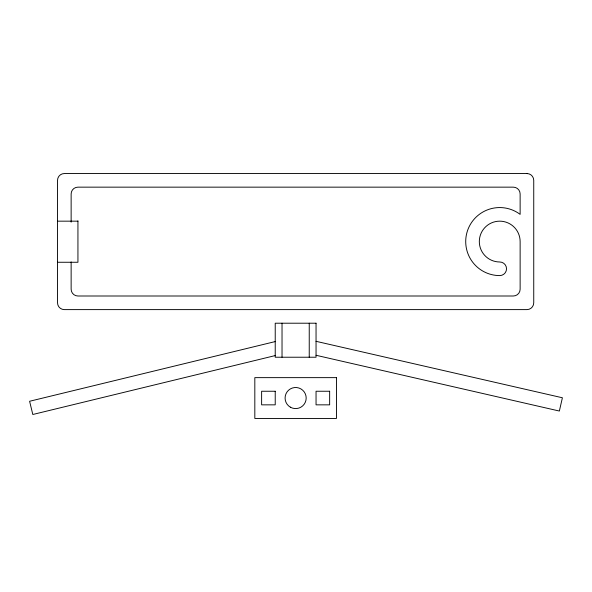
<?xml version="1.0" encoding="UTF-8"?>
<svg xmlns="http://www.w3.org/2000/svg" width="592" height="592" viewBox="0 0 592 592"><rect width="100%" height="100%" fill="white"/><g stroke="black" fill="none" stroke-linecap="round" stroke-linejoin="round"><path stroke-width="0.89" d="M275.228 341.577L29.6 401.265L32.812 414.489L275.228 355.585M57.528 221.164L77.937 221.164M57.528 262.263L77.937 262.263L77.937 220.89M316.047 341.318L562.4 397.772L559.359 411.04L316.047 355.281M309.239 323.21L309.239 357.228M282.029 323.21L282.029 357.228M71.136 222.133L71.136 193.954A6.801 6.801 0 0 1 77.937 187.153L513.331 187.153A6.801 6.801 0 0 1 520.131 193.954L520.131 214.363A34.018 34.018 0 0 0 467.458 230.821A34.018 34.018 0 0 0 499.729 275.591A6.801 6.801 0 0 0 506.53 268.79A6.801 6.801 0 0 0 499.729 261.982A20.409 20.409 0 0 1 479.32 241.573A20.409 20.409 0 0 1 499.729 221.164A20.409 20.409 0 0 1 520.131 241.573L520.131 289.199A6.801 6.801 0 0 1 513.331 296L77.937 296A6.801 6.801 0 0 1 71.136 289.199L71.136 261.923M526.939 173.545L64.328 173.545A6.801 6.801 0 0 0 57.528 180.345L57.528 302.801A6.801 6.801 0 0 0 64.328 309.609L526.939 309.609A6.801 6.801 0 0 0 533.74 302.801L533.74 180.345A6.801 6.801 0 0 0 526.939 173.545M316.047 323.21L275.228 323.21L275.228 357.228L316.047 357.228L316.047 323.21M336.456 377.637L254.819 377.637L254.819 418.455L336.456 418.455L336.456 377.637M275.228 391.245L261.62 391.245L261.62 404.847L275.228 404.847L275.228 391.245M329.648 391.245L316.047 391.245L316.047 404.847L329.648 404.847L329.648 391.245M290.361 407.178A10.545 10.545 0 0 0 306.182 398.046A10.545 10.545 0 0 0 290.361 388.914A10.545 10.545 0 0 0 290.361 407.178"/></g></svg>
